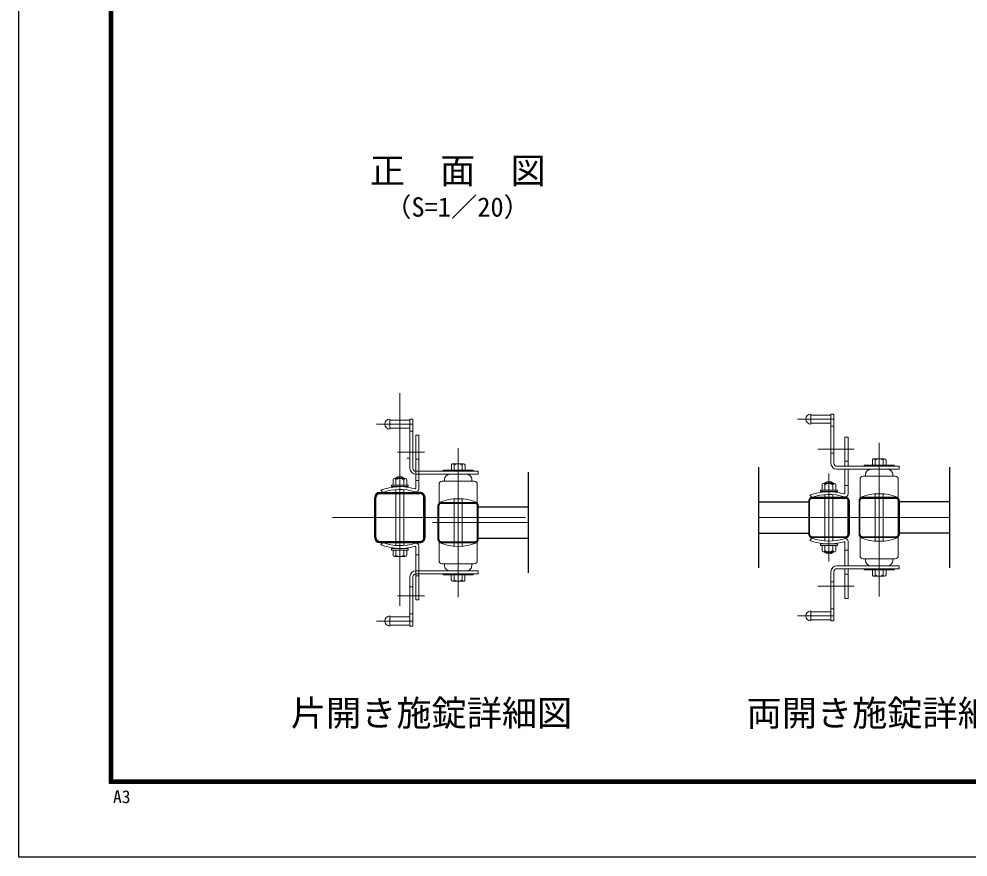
# Model space of a CAD drawing. Units: millimetres, scale not verified. Extents: x -3536 to 4864, y -2970 to 2970.
# Drawn here: x -3536 to -702, y -2970 to -467 of the extents above; entities that cross this region are included whole.
import ezdxf
from ezdxf.enums import TextEntityAlignment as Align

# ---------------------------------------------------------------- set-up
doc = ezdxf.new("R2010")
doc.units = ezdxf.units.MM
doc.header["$LTSCALE"] = 20
doc.linetypes.add('USER1', pattern=[50.8, 31.75, -6.35, 6.35, -6.35])
for name, color, linetype, lineweight in [('0-1_D-BMK', 2, 'USER1', 13), ('0-2_D-STR1', 1, 'Continuous', 25), ('0-3_D-STR3', 3, 'Continuous', 13), ('0-B_D-TTL', 7, 'Continuous', 25)]:
    doc.layers.add(name, color=color, linetype=linetype, lineweight=lineweight)
doc.layers.add('0-8_D-TTL-TXT', color=7, linetype='Continuous')
doc.styles.add('ＭＳ ゴシック', font='')
doc.styles.get('ＭＳ ゴシック').set_extended_font_data('MS Gothic')

msp = doc.modelspace()

# ---------------------------------------------------------------- linework, layer by layer
at = {"layer": '0-1_D-BMK'}
for p, q in [((-2398.56, -1585.32), (-2398.56, -2308.7)), ((-1211.97, -1662.15), (-1102.76, -1662.15)), ((-2468.76, -1677.08), (-2359.56, -1677.08)), ((-2224.56, -2193.71), (-2224.56, -1749)), ((-1151.3, -1752.15), (-1042.88, -1752.15)), ((-967.76, -2192.51), (-967.76, -1732.8)), ((-2406.17, -1761.15), (-2325.17, -1761.15)), ((-1117.76, -1825.19), (-1117.76, -2087.52)), ((-2599.56, -1956.15), (-2023.56, -1956.15)), ((-2301.52, -1971.15), (-2014.56, -1971.15)), ((-757.76, -1956.15), (-1327.76, -1956.15)), ((-1151.3, -2161.65), (-1042.88, -2161.65)), ((-2406.17, -2190.15), (-2325.17, -2190.15)), ((-2468.76, -2265.23), (-2359.56, -2265.23)), ((-1211.97, -2250.15), (-1102.76, -2250.15))]:
    msp.add_line(p, q, dxfattribs=at)
at = {"layer": '0-2_D-STR1'}
for p, q in [((-1327.76, -1806.15), (-1327.76, -2106.15)), ((-757.76, -1806.15), (-757.76, -2106.15)), ((-2014.56, -2121.15), (-2014.56, -1821.15)), ((-2473.56, -2015.85), (-2473.56, -1896.45)), ((-2470.11, -2015.85), (-2470.11, -1896.45)), ((-2458.26, -1881.15), (-2338.86, -1881.15)), ((-2458.26, -1884.6), (-2338.86, -1884.6)), ((-2327.01, -2015.85), (-2327.01, -1896.45)), ((-2323.56, -2015.85), (-2323.56, -1896.45)), ((-1067.36, -1896.15), (-1168.16, -1896.15)), ((-917.36, -1896.15), (-1018.16, -1896.15)), ((-2284.56, -2021.55), (-2284.56, -1920.75)), ((-2282.16, -2021.55), (-2282.16, -1920.75)), ((-2274.96, -1911.15), (-2174.16, -1911.15)), ((-2274.96, -1913.55), (-2174.16, -1913.55)), ((-2166.96, -2021.55), (-2166.96, -1920.75)), ((-2164.56, -2021.55), (-2164.56, -1920.75)), ((-2164.56, -1924.65), (-2014.56, -1924.65)), ((-1327.76, -1909.65), (-1177.76, -1909.65)), ((-1177.76, -1905.75), (-1177.76, -2006.55)), ((-1175.36, -2006.55), (-1175.36, -1905.75)), ((-1168.16, -1898.55), (-1067.36, -1898.55)), ((-1060.16, -2006.55), (-1060.16, -1905.75)), ((-1057.76, -1905.75), (-1057.76, -2006.55)), ((-1027.76, -1905.75), (-1027.76, -2006.55)), ((-1025.36, -2006.55), (-1025.36, -1905.75)), ((-1018.16, -1898.55), (-917.36, -1898.55)), ((-910.16, -2006.55), (-910.16, -1905.75)), ((-907.76, -1905.75), (-907.76, -2006.55)), ((-757.76, -1909.65), (-907.76, -1909.65)), ((-1327.76, -2002.65), (-1177.76, -2002.65)), ((-757.76, -2002.65), (-907.76, -2002.65)), ((-2458.26, -2027.7), (-2338.86, -2027.7)), ((-2458.26, -2031.15), (-2338.86, -2031.15)), ((-2274.96, -2028.75), (-2174.16, -2028.75)), ((-2274.96, -2031.15), (-2174.16, -2031.15)), ((-2164.56, -2017.65), (-2014.56, -2017.65)), ((-1168.16, -2013.75), (-1067.36, -2013.75)), ((-1067.36, -2016.15), (-1168.16, -2016.15)), ((-1018.16, -2013.75), (-917.36, -2013.75)), ((-917.36, -2016.15), (-1018.16, -2016.15))]:
    msp.add_line(p, q, dxfattribs=at)
for centre, radius, start, end in [((-2458.26, -1896.45), 15.3, 90.00031, 179.99984), ((-2458.26, -1896.45), 11.85, 90.00035, 179.99982), ((-2338.86, -1896.45), 15.3, 0, 90.00028), ((-2338.86, -1896.45), 11.85, 0, 90.00035), ((-1168.16, -1905.75), 9.6, 90, 180), ((-1067.36, -1905.75), 9.6, 0, 90), ((-1018.16, -1905.75), 9.6, 90, 180), ((-917.36, -1905.75), 9.6, 0, 90), ((-2274.96, -1920.75), 9.6, 89.99997, 180), ((-2274.96, -1920.75), 7.2, 89.99997, 180), ((-2174.16, -1920.75), 9.6, 0, 89.99997), ((-2174.16, -1920.75), 7.2, 0, 89.99997), ((-1168.16, -1905.75), 7.2, 89.99997, 180), ((-1067.36, -1905.75), 7.2, 0, 89.99997), ((-1018.16, -1905.75), 7.2, 89.99997, 180), ((-917.36, -1905.75), 7.2, 0, 89.99997), ((-1168.16, -2006.55), 9.6, 180, 270), ((-1168.16, -2006.55), 7.2, 180, 270.00003), ((-1067.36, -2006.55), 7.2, 270.00003, 0), ((-1067.36, -2006.55), 9.6, 270, 0), ((-1018.16, -2006.55), 9.6, 180, 270), ((-1018.16, -2006.55), 7.2, 180, 270.00003), ((-917.36, -2006.55), 9.6, 270, 0), ((-917.36, -2006.55), 7.2, 270.00003, 0), ((-2458.26, -2015.85), 15.3, 179.99985, 269.9997), ((-2458.26, -2015.85), 11.85, 179.99982, 269.99965), ((-2338.86, -2015.85), 11.85, 269.99965, 0), ((-2338.86, -2015.85), 15.3, 269.99973, 0), ((-2274.96, -2021.55), 9.6, 180, 270.00003), ((-2274.96, -2021.55), 7.2, 180, 270.00003), ((-2174.16, -2021.55), 7.2, 270.00003, 0), ((-2174.16, -2021.55), 9.6, 270.00003, 0)]:
    msp.add_arc(centre, radius, start, end, dxfattribs=at)
at = {"layer": '0-3_D-STR3'}
for p, q in [((-2428.56, -1662.08), (-2428.56, -1692.08)), ((-2428.56, -1665.08), (-2368.56, -1665.08)), ((-2368.56, -1662.08), (-2368.56, -1809.08)), ((-2368.56, -1662.08), (-2359.56, -1662.08)), ((-2359.56, -1662.08), (-2359.56, -1809.08)), ((-1171.76, -1647.15), (-1171.76, -1677.15)), ((-1171.76, -1650.15), (-1111.76, -1650.15)), ((-1111.76, -1647.15), (-1111.76, -1794.15)), ((-1111.76, -1647.15), (-1102.76, -1647.15)), ((-1102.76, -1647.15), (-1102.76, -1794.15)), ((-2428.56, -1689.08), (-2368.56, -1689.08)), ((-2368.56, -1698.08), (-2359.56, -1698.08)), ((-1171.76, -1674.15), (-1111.76, -1674.15)), ((-1102.76, -1683.15), (-1111.76, -1683.15)), ((-2350.56, -1843.65), (-2350.56, -1710.15)), ((-2341.56, -1710.15), (-2350.56, -1710.15)), ((-2341.56, -1843.65), (-2341.56, -1710.15)), ((-1069.76, -1803.15), (-1069.76, -1716.15)), ((-1060.76, -1716.15), (-1069.76, -1716.15)), ((-1060.76, -1803.15), (-1060.76, -1716.15)), ((-2377.56, -1779.08), (-2368.56, -1779.08)), ((-2341.56, -1782.15), (-2350.56, -1782.15)), ((-1102.76, -1764.15), (-1111.76, -1764.15)), ((-983.94, -1780.83), (-951.54, -1780.83)), ((-2244.9, -1799.97), (-2244.9, -1815.22)), ((-2240.74, -1795.76), (-2208.34, -1795.76)), ((-2236.58, -1799.97), (-2236.58, -1815.08)), ((-2212.55, -1799.97), (-2212.55, -1815.08)), ((-2204.13, -1799.97), (-2204.13, -1814.97)), ((-1093.76, -1803.15), (-907.76, -1803.15)), ((-1093.76, -1812.15), (-907.76, -1812.15)), ((-1060.76, -1788.15), (-1069.76, -1788.15)), ((-1069.76, -1812.15), (-1069.76, -1882.3)), ((-1060.76, -1812.15), (-1060.76, -1885.66)), ((-922.76, -1800.15), (-1012.76, -1800.15)), ((-1012.76, -1800.15), (-1012.76, -1803.15)), ((-988.1, -1785.04), (-988.1, -1800.29)), ((-979.78, -1785.04), (-979.78, -1800.15)), ((-955.75, -1785.04), (-955.75, -1800.15)), ((-947.33, -1785.04), (-947.33, -1800.04)), ((-922.76, -1800.15), (-922.76, -1803.15)), ((-907.76, -1812.15), (-907.76, -1803.15)), ((-2382.38, -1839.8), (-2414.78, -1839.8)), ((-2410.57, -1838.01), (-2386.54, -1838.01)), ((-2410.57, -1838.01), (-2410.57, -1839.84)), ((-2409.07, -1837), (-2409.07, -1839.84)), ((-2388.04, -1836.96), (-2388.04, -1839.76)), ((-2386.54, -1838.01), (-2386.54, -1839.76)), ((-2350.56, -1818.08), (-2164.56, -1818.08)), ((-2350.56, -1827.08), (-2164.56, -1827.08)), ((-2179.56, -1815.08), (-2269.56, -1815.08)), ((-2269.56, -1815.08), (-2269.56, -1818.08)), ((-2179.56, -1815.08), (-2179.56, -1818.08)), ((-2164.56, -1827.08), (-2164.56, -1818.08)), ((-1015.76, -1833.15), (-919.76, -1833.15)), ((-1008.26, -1833.15), (-1008.26, -1827.15)), ((-927.26, -1833.15), (-927.26, -1827.15)), ((-2373.36, -1859.12), (-2423.76, -1859.12)), ((-2423.76, -1859.12), (-2423.76, -1863.92)), ((-2423.76, -1863.92), (-2373.36, -1863.92)), ((-2418.99, -1844.01), (-2418.99, -1859.01)), ((-2410.57, -1844.01), (-2410.57, -1859.12)), ((-2386.54, -1844.01), (-2386.54, -1859.12)), ((-2378.22, -1844.01), (-2378.22, -1859.26)), ((-2373.36, -1859.12), (-2373.36, -1863.92)), ((-2350.56, -1843.65), (-2350.56, -1867.3)), ((-2350.56, -1845.15), (-2341.56, -1845.15)), ((-2341.56, -1843.65), (-2341.56, -1870.66)), ((-2281.56, -1857.08), (-2281.56, -1911.08)), ((-2272.56, -1848.08), (-2176.56, -1848.08)), ((-2265.06, -1848.08), (-2265.06, -1842.08)), ((-2184.06, -1848.08), (-2184.06, -1842.08)), ((-2167.56, -1857.08), (-2167.56, -1911.08)), ((-1138.19, -1859.01), (-1138.19, -1874.01)), ((-1101.58, -1854.8), (-1133.98, -1854.8)), ((-1129.77, -1853.01), (-1105.74, -1853.01)), ((-1129.77, -1853.01), (-1129.77, -1854.84)), ((-1129.77, -1859.01), (-1129.77, -1874.12)), ((-1128.27, -1852), (-1128.27, -1854.84)), ((-1107.24, -1851.96), (-1107.24, -1854.76)), ((-1105.74, -1853.01), (-1105.74, -1854.76)), ((-1105.74, -1859.01), (-1105.74, -1874.12)), ((-1097.42, -1859.01), (-1097.42, -1874.26)), ((-1069.76, -1860.15), (-1060.76, -1860.15)), ((-1024.76, -1842.15), (-1024.76, -1896.15)), ((-910.76, -1842.15), (-910.76, -1896.15)), ((-2449.5, -1881.15), (-2455.56, -1874.49)), ((-2410.57, -1881.15), (-2410.57, -1872.72)), ((-2410.57, -2027.7), (-2410.57, -1884.6)), ((-2386.54, -1881.15), (-2386.54, -1872.72)), ((-2386.54, -2027.7), (-2386.54, -1884.6)), ((-1168.7, -1896.15), (-1174.76, -1889.49)), ((-1092.56, -1874.12), (-1142.96, -1874.12)), ((-1142.96, -1874.12), (-1142.96, -1878.92)), ((-1142.96, -1878.92), (-1092.56, -1878.92)), ((-1129.77, -2026.09), (-1129.77, -1887.72)), ((-1105.74, -2026.08), (-1105.74, -1887.72)), ((-1092.56, -1874.12), (-1092.56, -1878.92)), ((-979.77, -2026.74), (-979.77, -1885.57)), ((-955.75, -2026.74), (-955.75, -1885.57)), ((-2236.57, -1911.15), (-2236.57, -1900.49)), ((-2236.57, -2028.75), (-2236.57, -1913.55)), ((-2212.55, -1911.15), (-2212.55, -1900.49)), ((-2212.55, -2028.75), (-2212.55, -1913.55)), ((-2449.5, -2031.15), (-2455.56, -2037.82)), ((-2410.57, -2039.59), (-2410.57, -2031.15)), ((-2386.54, -2039.59), (-2386.54, -2031.15)), ((-2281.56, -2085.23), (-2281.56, -2031.23)), ((-2236.57, -2041.81), (-2236.57, -2031.15)), ((-2212.55, -2041.81), (-2212.55, -2031.15)), ((-2167.56, -2085.23), (-2167.56, -2031.23)), ((-1168.7, -2017.65), (-1174.76, -2024.31)), ((-1142.96, -2034.88), (-1092.56, -2034.88)), ((-1142.96, -2039.68), (-1142.96, -2034.88)), ((-1092.56, -2039.68), (-1142.96, -2039.68)), ((-1138.19, -2054.79), (-1138.19, -2039.79)), ((-1129.77, -2054.79), (-1129.77, -2039.68)), ((-1105.74, -2054.8), (-1105.74, -2039.68)), ((-1097.42, -2054.8), (-1097.42, -2039.54)), ((-1092.56, -2039.68), (-1092.56, -2034.88)), ((-1069.76, -2100.15), (-1069.76, -2031.51)), ((-1060.76, -2100.15), (-1060.76, -2028.15)), ((-1024.76, -2070.15), (-1024.76, -2016.15)), ((-910.76, -2070.15), (-910.76, -2016.15)), ((-2423.76, -2048.38), (-2373.36, -2048.38)), ((-2423.76, -2053.18), (-2423.76, -2048.38)), ((-2373.36, -2053.18), (-2423.76, -2053.18)), ((-2418.99, -2068.3), (-2418.99, -2053.3)), ((-2410.57, -2068.3), (-2410.57, -2053.18)), ((-2386.54, -2068.3), (-2386.54, -2053.18)), ((-2378.22, -2068.3), (-2378.22, -2053.04)), ((-2373.36, -2053.18), (-2373.36, -2048.38)), ((-2350.56, -2068.65), (-2350.56, -2045.01)), ((-2350.56, -2067.15), (-2341.56, -2067.15)), ((-2341.56, -2068.65), (-2341.56, -2041.65)), ((-1101.58, -2059.01), (-1133.98, -2059.01)), ((-1129.77, -2060.79), (-1129.77, -2058.97)), ((-1129.77, -2060.79), (-1105.74, -2060.79)), ((-1128.27, -2061.81), (-1128.27, -2058.97)), ((-1107.24, -2061.84), (-1107.24, -2059.05)), ((-1105.74, -2060.8), (-1105.74, -2059.05)), ((-1069.76, -2053.65), (-1060.76, -2053.65)), ((-2382.38, -2072.51), (-2414.78, -2072.51)), ((-2350.56, -2068.65), (-2350.56, -2202.15)), ((-2341.56, -2068.65), (-2341.56, -2202.15)), ((-2272.56, -2094.23), (-2176.56, -2094.23)), ((-2265.06, -2094.23), (-2265.06, -2100.23)), ((-2184.06, -2094.23), (-2184.06, -2100.23)), ((-1015.76, -2079.15), (-919.76, -2079.15)), ((-1008.26, -2079.15), (-1008.26, -2085.15)), ((-927.26, -2079.15), (-927.26, -2085.15)), ((-2350.56, -2115.23), (-2164.56, -2115.23)), ((-2350.56, -2124.23), (-2164.56, -2124.23)), ((-2269.56, -2127.23), (-2269.56, -2124.23)), ((-2179.56, -2127.23), (-2179.56, -2124.23)), ((-2164.56, -2115.23), (-2164.56, -2124.23)), ((-1111.76, -2265.15), (-1111.76, -2116.65)), ((-1102.76, -2265.15), (-1102.76, -2118.15)), ((-1093.76, -2100.15), (-907.76, -2100.15)), ((-1093.76, -2109.15), (-907.76, -2109.15)), ((-1069.76, -2109.15), (-1069.76, -2197.65)), ((-1060.76, -2109.15), (-1060.76, -2197.65)), ((-1012.76, -2112.15), (-1012.76, -2109.15)), ((-922.76, -2112.15), (-1012.76, -2112.15)), ((-988.1, -2127.26), (-988.1, -2112.01)), ((-979.78, -2127.26), (-979.78, -2112.15)), ((-955.75, -2127.26), (-955.75, -2112.15)), ((-947.33, -2127.26), (-947.33, -2112.26)), ((-922.76, -2112.15), (-922.76, -2109.15)), ((-907.76, -2100.15), (-907.76, -2109.15)), ((-2368.56, -2280.23), (-2368.56, -2133.23)), ((-2359.56, -2280.23), (-2359.56, -2133.23)), ((-2341.56, -2130.15), (-2350.56, -2130.15)), ((-2269.56, -2127.23), (-2179.56, -2127.23)), ((-2244.99, -2142.34), (-2244.99, -2127.34)), ((-2208.38, -2146.55), (-2240.78, -2146.55)), ((-2236.57, -2142.34), (-2236.57, -2127.23)), ((-2212.54, -2142.34), (-2212.54, -2127.23)), ((-2204.22, -2142.34), (-2204.22, -2127.08)), ((-1102.76, -2148.15), (-1111.76, -2148.15)), ((-1060.76, -2125.65), (-1069.76, -2125.65)), ((-983.94, -2131.48), (-951.54, -2131.48)), ((-2359.56, -2163.23), (-2368.56, -2163.23)), ((-2341.56, -2202.15), (-2350.56, -2202.15)), ((-1060.76, -2197.65), (-1069.76, -2197.65)), ((-1171.76, -2265.15), (-1171.76, -2235.15)), ((-1171.76, -2238.15), (-1111.76, -2238.15)), ((-1102.76, -2229.15), (-1111.76, -2229.15)), ((-2428.56, -2280.23), (-2428.56, -2250.23)), ((-2428.56, -2253.23), (-2368.56, -2253.23)), ((-2359.56, -2244.23), (-2368.56, -2244.23)), ((-1171.76, -2262.15), (-1111.76, -2262.15)), ((-1111.76, -2265.15), (-1102.76, -2265.15)), ((-2428.56, -2277.23), (-2368.56, -2277.23)), ((-2368.56, -2280.23), (-2359.56, -2280.23))]:
    msp.add_line(p, q, dxfattribs=at)
for centre, radius, start, end in [((-2428.56, -1677.08), 15, 90.00001, 270), ((-1171.76, -1662.15), 15, 90.00001, 270), ((-983.94, -1784.99), 4.16, 359.29981, 180.701), ((-967.76, -1800.07), 19.24, 51.35043, 128.64746), ((-951.54, -1785.05), 4.21, 0.08393, 179.91606), ((-2350.56, -1809.08), 18, 180.00001, 269.99995), ((-2350.56, -1809.08), 9, 180.00001, 270), ((-2240.74, -1799.92), 4.16, 359.29981, 180.701), ((-2224.56, -1814.99), 19.24, 51.35043, 128.64746), ((-2208.34, -1799.98), 4.21, 0.08393, 179.91606), ((-1093.76, -1794.15), 18, 180.00001, 269.99995), ((-1093.76, -1794.15), 9, 180.00001, 270), ((-993.26, -1827.15), 15, 90.00001, 179.99999), ((-942.26, -1827.15), 15, 0, 90), ((-2414.78, -1844.02), 4.21, 0.08393, 179.91608), ((-2398.56, -1853.04), 19.24, 51.35253, 128.64959), ((-2398.56, -1859.04), 19.24, 51.35253, 128.64959), ((-2382.38, -1843.96), 4.16, 359.29901, 180.70018), ((-2250.06, -1842.08), 15, 90.00001, 179.99999), ((-2199.06, -1842.08), 15, 0, 90), ((-1015.76, -1842.15), 9, 90, 180.00001), ((-919.76, -1842.15), 9, 0, 90), ((-2398.56, -2022.92), 159, 73.87238, 111.00754), ((-2353.56, -1867.3), 3, 253.8728, 0.00001), ((-2272.56, -1857.08), 9, 90, 180.00001), ((-2176.56, -1857.08), 9, 0, 90), ((-1133.98, -1859.02), 4.21, 0.08393, 179.91608), ((-1117.76, -1868.04), 19.24, 51.35253, 128.64959), ((-1117.76, -1874.04), 19.24, 51.35253, 128.64959), ((-1101.58, -1858.96), 4.16, 359.29901, 180.70018), ((-2398.56, -2022.24), 150, 72.42905, 109.85261), ((-2350.56, -1870.66), 9, 252.42887, 0.00001), ((-1117.76, -2037.92), 159, 73.87238, 111.00754), ((-1117.76, -2037.24), 150, 72.42905, 109.85261), ((-1072.76, -1882.3), 3, 253.8728, 0.00001), ((-1069.76, -1885.66), 9, 252.42887, 0.00001), ((-967.76, -2037.49), 152.4, 68.0365, 111.96349), ((-2224.56, -2052.42), 152.4, 68.0365, 111.96349), ((-2398.56, -1889.38), 159, 248.99247, 286.12763), ((-2398.56, -1890.07), 150, 250.1474, 287.57096), ((-2350.56, -2041.65), 9, 0, 107.57114), ((-2224.56, -1889.89), 152.4, 248.03652, 291.96351), ((-1117.76, -1875.88), 159, 248.99246, 286.12762), ((-1117.76, -1876.57), 150, 250.14739, 287.57095), ((-1072.76, -2031.51), 3, 359.99999, 106.1272), ((-1069.76, -2028.15), 9, 359.99999, 107.57113), ((-967.76, -1874.81), 152.4, 248.03651, 291.9635), ((-2353.56, -2045.01), 3, 0, 106.12721), ((-1133.98, -2054.79), 4.21, 180.08392, 359.91607), ((-1117.76, -2039.77), 19.24, 231.35041, 308.64747), ((-1117.76, -2045.77), 19.24, 231.35041, 308.64747), ((-1101.58, -2054.85), 4.16, 179.29982, 0.70099), ((-2414.78, -2068.29), 4.21, 180.08393, 359.91608), ((-2398.56, -2053.27), 19.24, 231.35042, 308.64748), ((-2382.38, -2068.35), 4.16, 179.29981, 0.70101), ((-2272.56, -2085.23), 9, 180.00001, 270), ((-2176.56, -2085.23), 9, 270, 0.00001), ((-1015.76, -2070.15), 9, 179.99999, 270), ((-993.26, -2085.15), 15, 180.00001, 269.99999), ((-942.26, -2085.15), 15, 270, 0), ((-919.76, -2070.15), 9, 270, 0), ((-2350.56, -2133.23), 18, 90.00006, 180.00001), ((-2350.56, -2133.23), 9, 90.00001, 180.00001), ((-2250.06, -2100.23), 15, 180.00002, 270), ((-2199.06, -2100.23), 15, 270, 0.00001), ((-1093.76, -2118.15), 18, 90.00005, 179.99999), ((-1093.76, -2118.15), 9, 90, 179.99999), ((-2240.78, -2142.33), 4.21, 180.08393, 359.91608), ((-2224.56, -2127.31), 19.24, 231.35042, 308.64748), ((-2208.38, -2142.39), 4.16, 179.29981, 0.70101), ((-983.94, -2127.32), 4.16, 179.299, 0.70019), ((-967.76, -2112.24), 19.24, 231.35254, 308.64957), ((-951.54, -2127.26), 4.21, 180.08394, 359.91607), ((-1171.76, -2250.15), 15, 90, 269.99999), ((-2428.56, -2265.23), 15, 90, 270)]:
    msp.add_arc(centre, radius, start, end, dxfattribs=at)
at = {"layer": '0-B_D-TTL', "color": 2}
msp.add_lwpolyline([(-3535.68, 2970), (4864.32, 2970), (4864.32, -2970), (-3535.68, -2970)], close=True, dxfattribs=at)
at = {"layer": '0-B_D-TTL'}
for points in [[(-3265.68, 2750), (4594.32, 2750), (4594.32, -2750), (-3265.68, -2750)], [(-3263.18, 2747.5), (4591.82, 2747.5), (4591.82, -2747.5), (-3263.18, -2747.5)], [(-3260.68, 2745), (4589.32, 2745), (4589.32, -2745), (-3260.68, -2745)], [(-3258.18, 2742.5), (4586.82, 2742.5), (4586.82, -2742.5), (-3258.18, -2742.5)], [(-3255.68, 2740), (4584.32, 2740), (4584.32, -2740), (-3255.68, -2740)]]:
    msp.add_lwpolyline(points, close=True, dxfattribs=at)

# ---------------------------------------------------------------- texts
at = {"layer": '0-8_D-TTL-TXT', "style": 'ＭＳ ゴシック'}
for s, height, p in [('正\u3000面\u3000図', 76.98, (-2488.42, -981.84)), ('（S=1／20）', 57.77, (-2442.94, -1075.03)), ('片開き施錠詳細図', 76.98, (-2724.17, -2601.74)), ('両開き施錠詳細図', 76.98, (-1363.49, -2601.74)), ('A3', 38.42, (-3254.97, -2820.62))]:
    msp.add_text(s, height=height, dxfattribs=at).set_placement(p, align=Align.BOTTOM_LEFT)

doc.saveas('drawing.dxf')
